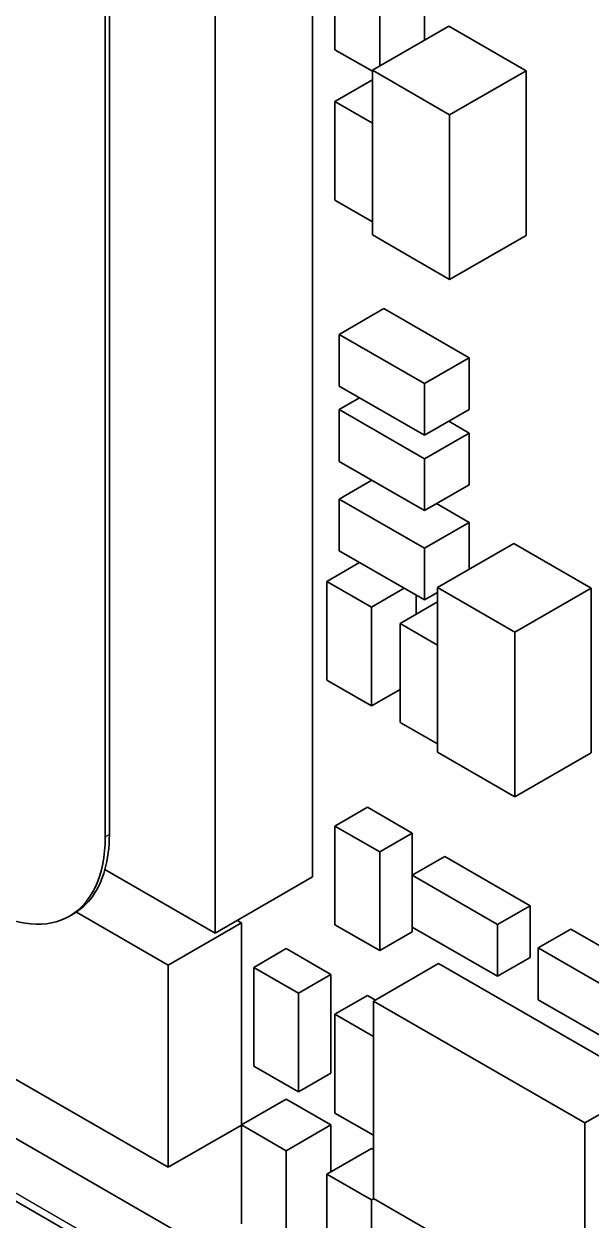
# Model space of a CAD drawing. Header units: millimetres. Extents: x 0 to 119, y 0 to 84.
# Drawn here: x 38.05 to 42, y 9.08 to 17.39 of the extents above; entities that cross this region are included whole.
import ezdxf

# ---------------------------------------------------------------- set-up
doc = ezdxf.new("R2010")
doc.units = ezdxf.units.MM
doc.header["$LTSCALE"] = 0.2
doc.layers.add('Sichtbar (ISO)', color=7, linetype='Continuous', lineweight=35)
doc.layers.add('Sichtbar schmal (ISO)', color=7, linetype='Continuous', lineweight=25)

msp = doc.modelspace()

# ---------------------------------------------------------------- linework, layer by layer
at = {"layer": 'Sichtbar (ISO)'}
for p, q in [((38.6186, 20.4183), (38.6186, 11.7434)), ((38.6469, 18.0384), (38.6469, 11.7597)), ((40.0611, 18.0058), (40.0611, 11.4655)), ((40.2167, 17.2146), (40.2167, 17.9013)), ((40.5278, 17.7221), (40.5278, 17.1016)), ((39.3823, 17.6149), (39.3823, 11.0746)), ((40.8389, 17.543), (40.8389, 17.2807)), ((41.0086, 17.3785), (40.4769, 17.0722)), ((41.0086, 17.3785), (41.546, 17.069)), ((40.4769, 17.0647), (40.2167, 17.2146)), ((40.4769, 15.9277), (40.4769, 17.0722)), ((40.4769, 17.0722), (41.0143, 16.7628)), ((41.546, 17.069), (41.0143, 16.7628)), ((41.546, 17.069), (41.546, 15.9244)), ((40.4769, 17.0047), (40.2167, 16.8548)), ((40.2167, 16.1681), (40.2167, 16.8548)), ((40.2167, 16.8548), (40.4769, 16.705)), ((41.0143, 16.7628), (41.0143, 15.6182)), ((40.4769, 16.0183), (40.2167, 16.1681)), ((41.0143, 15.6182), (40.4769, 15.9277)), ((41.546, 15.9244), (41.0143, 15.6182)), ((40.5561, 15.4153), (40.2449, 15.2362)), ((40.5561, 15.4153), (41.15, 15.0733)), ((40.2449, 14.8764), (40.2449, 15.2362)), ((40.2449, 15.2362), (40.8389, 14.8941)), ((41.15, 15.0733), (40.8389, 14.8941)), ((41.15, 15.0733), (41.15, 14.7136)), ((40.8389, 14.8941), (40.8389, 14.5344)), ((40.8389, 14.5344), (40.2449, 14.8764)), ((40.3869, 14.7947), (40.2449, 14.7129)), ((40.2449, 14.3532), (40.2449, 14.7129)), ((40.2449, 14.7129), (40.8389, 14.3709)), ((41.15, 14.7136), (40.8389, 14.5344)), ((41.0081, 14.6318), (41.15, 14.5501)), ((41.15, 14.5501), (40.8389, 14.3709)), ((41.15, 14.5501), (41.15, 14.1903)), ((40.8389, 14.0112), (40.2449, 14.3532)), ((40.8389, 14.3709), (40.8389, 14.0112)), ((40.4721, 14.2224), (40.2449, 14.0916)), ((41.15, 14.1903), (40.8389, 14.0112)), ((40.2449, 13.7319), (40.2449, 14.0916)), ((40.2449, 14.0916), (40.8389, 13.7496)), ((40.9229, 14.0595), (41.15, 13.9287)), ((41.15, 13.9287), (40.8389, 13.7496)), ((41.15, 13.9287), (41.15, 13.6031)), ((40.8389, 13.3898), (40.2449, 13.7319)), ((40.8389, 13.7496), (40.8389, 13.3898)), ((41.4612, 13.7823), (40.9294, 13.476)), ((41.4612, 13.7823), (41.9986, 13.4728)), ((40.3872, 13.6499), (40.1601, 13.5191)), ((40.1601, 13.5191), (40.4712, 13.34)), ((40.1601, 12.8324), (40.1601, 13.5191)), ((40.6984, 13.4708), (40.4712, 13.34)), ((40.9294, 13.476), (41.4668, 13.1666)), ((40.9294, 12.3315), (40.9294, 13.476)), ((41.9986, 13.4728), (41.4668, 13.1666)), ((41.9986, 13.4728), (41.9986, 12.3282)), ((40.7823, 13.4224), (40.7823, 13.2911)), ((40.9294, 13.442), (40.8389, 13.3898)), ((40.4712, 13.34), (40.4712, 12.6532)), ((40.9294, 13.3758), (40.6692, 13.2259)), ((40.6692, 12.5392), (40.6692, 13.2259)), ((40.6692, 13.2259), (40.9294, 13.0761)), ((41.4668, 13.1666), (41.4668, 12.022)), ((46.1389, 4.5217), (31.3828, 13.0192)), ((40.4712, 12.6532), (40.1601, 12.8324)), ((40.6692, 12.7672), (40.4712, 12.6532)), ((40.9294, 12.3894), (40.6692, 12.5392)), ((41.4668, 12.022), (40.9294, 12.3315)), ((41.9986, 12.3282), (41.4668, 12.022)), ((40.4429, 11.9487), (40.2167, 11.8184)), ((40.4429, 11.9487), (40.7541, 11.7695)), ((40.2167, 11.8184), (40.5278, 11.6392)), ((40.2167, 11.1316), (40.2167, 11.8184)), ((40.7541, 11.7695), (40.5278, 11.6392)), ((40.7541, 11.7695), (40.7541, 11.4762)), ((40.5278, 11.6392), (40.5278, 10.9525)), ((40.9803, 11.6065), (40.7541, 11.4762)), ((40.9803, 11.6065), (41.5743, 11.2645)), ((39.3823, 11.0746), (38.6162, 11.5157)), ((40.7541, 11.1165), (40.7541, 11.4762)), ((40.7541, 11.4762), (41.348, 11.1342)), ((40.0611, 11.4655), (39.3823, 11.0746)), ((41.5743, 11.2645), (41.348, 11.1342)), ((41.5743, 11.2645), (41.5743, 10.9047)), ((38.3972, 11.2084), (38.3689, 11.1921)), ((38.4173, 11.2208), (39.057, 10.8523)), ((39.5661, 11.1455), (39.057, 10.8523)), ((39.5358, 11.163), (39.5661, 11.1455)), ((39.5661, 11.1455), (39.5661, 9.7407)), ((40.5278, 10.9525), (40.2167, 11.1316)), ((40.7541, 11.0828), (40.5278, 10.9525)), ((40.7541, 11.1165), (40.7541, 11.0828)), ((41.348, 10.7744), (40.7541, 11.1165)), ((41.348, 11.1342), (41.348, 10.7744)), ((41.8572, 11.1016), (41.6309, 10.9713)), ((41.8572, 11.1016), (42.4341, 10.7693)), ((39.8773, 10.9664), (39.651, 10.8361)), ((39.8773, 10.9664), (40.1884, 10.7872)), ((41.5743, 10.9047), (41.348, 10.7744)), ((41.6309, 10.6116), (41.6309, 10.9713)), ((41.6309, 10.9713), (42.2248, 10.6292)), ((39.057, 10.8523), (39.057, 9.4462)), ((39.651, 10.1493), (39.651, 10.8361)), ((39.651, 10.8361), (39.9621, 10.6569)), ((40.9379, 10.8624), (40.4854, 10.6018)), ((40.9379, 10.8624), (42.3663, 10.0399)), ((40.1884, 10.7872), (39.9621, 10.6569)), ((40.1884, 10.7872), (40.1884, 10.1005)), ((39.9621, 10.6569), (39.9621, 9.9702)), ((40.6692, 8.1067), (36.2908, 10.6281)), ((40.4429, 10.6406), (40.2167, 10.5103)), ((40.4429, 10.6406), (40.4978, 10.609)), ((40.4854, 9.2284), (40.4854, 10.6018)), ((40.4854, 10.6018), (41.9561, 9.7549)), ((42.2248, 10.2695), (41.6309, 10.6116)), ((40.2167, 9.8236), (40.2167, 10.5103)), ((40.2167, 10.5103), (40.4854, 10.3556)), ((39.057, 9.4462), (37.5579, 10.3094)), ((39.9621, 9.9702), (39.651, 10.1493)), ((40.1884, 10.1005), (39.9621, 9.9702)), ((42.3663, 9.991), (41.9561, 9.7549)), ((39.8773, 9.9199), (39.5661, 9.7407)), ((39.8773, 9.9199), (40.1884, 9.7407)), ((40.4854, 9.6688), (40.2167, 9.8236)), ((39.5661, 9.7393), (39.057, 9.4462)), ((39.5661, 9.7407), (39.8773, 9.5616)), ((39.5661, 9.054), (39.5661, 9.7407)), ((40.1884, 9.7407), (39.8773, 9.5616)), ((40.1884, 9.7407), (40.1884, 9.415)), ((41.9561, 9.7549), (41.9561, 8.3814)), ((39.8773, 9.5616), (39.8773, 8.8748)), ((40.4712, 9.5779), (40.1601, 9.3987)), ((40.4712, 9.5779), (40.4854, 9.5697)), ((40.1601, 8.7119), (40.1601, 9.3987)), ((40.1601, 9.3987), (40.4712, 9.2195)), ((40.486, 9.228), (40.4712, 9.2195)), ((40.4712, 9.2195), (40.4712, 8.5328)), ((41.9561, 8.3814), (40.4854, 9.2284))]:
    msp.add_line(p, q, dxfattribs=at)
for centre, start_param, end_param in [((37.7701, 12.232), 5.499721, 7.070517), ((37.7984, 12.2483), 0.517399, 0.787332), ((37.7984, 12.2483), 0, 0.517399)]:
    msp.add_ellipse(centre, major_axis=(0.5988, -1.0399), ratio=0.578093, start_param=start_param, end_param=end_param, dxfattribs=at)
at = {"layer": 'Sichtbar schmal (ISO)'}
for p, q in [((46.1056, 4.5952), (31.3495, 13.0927)), ((38.6469, 11.7597), (38.6186, 11.7434))]:
    msp.add_line(p, q, dxfattribs=at)

doc.saveas('drawing.dxf')
